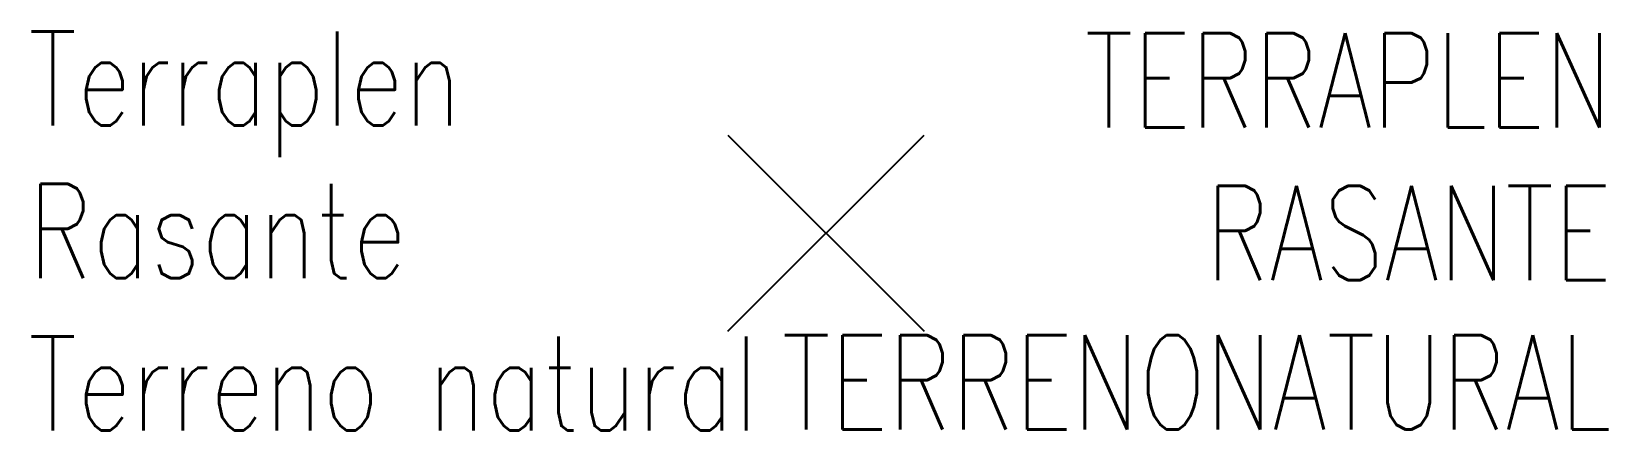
# Model space of a CAD drawing. Extents: x -4.05 to 3.99, y -1.01 to 1.03.
import ezdxf
from ezdxf.enums import TextEntityAlignment as Align

# ---------------------------------------------------------------- set-up
doc = ezdxf.new("R2010")
doc.units = 0
doc.header["$MEASUREMENT"] = 0
doc.header["$PDMODE"] = 3
doc.header["$PDSIZE"] = 0.5
doc.layers.add('cotas', color=7, linetype='CONTINUOUS')
doc.styles.add('ROMANS', font='romans.shx')

msp = doc.modelspace()

# ---------------------------------------------------------------- linework, layer by layer
at = {"layer": 'cotas', "color": 5}
msp.add_point((0, 0), dxfattribs=at)

# ---------------------------------------------------------------- texts
at = {"layer": 'cotas', "color": 5, "style": 'ROMANS', "width": 0.75}
for s, p in [('Terraplen', (-4.0641, 0.5486)), ('Rasante', (-4.0641, -0.2286)), ('Terreno natural', (-4.0641, -1.0057))]:
    msp.add_text(s, height=0.48, dxfattribs=at).set_placement(p)
at = {"layer": 'cotas', "color": 5, "style": 'ROMANS', "width": 0.75, "flags": 4}
for tag, p in [('TERRAPLEN', (4.0027, 0.54)), ('RASANTE', (4.0027, -0.239)), ('TERRENONATURAL', (4.0027, -1.0004))]:
    msp.add_attdef(tag, text='0', height=0.48, dxfattribs=at).set_placement(p, align=Align.RIGHT)

doc.saveas('drawing.dxf')
